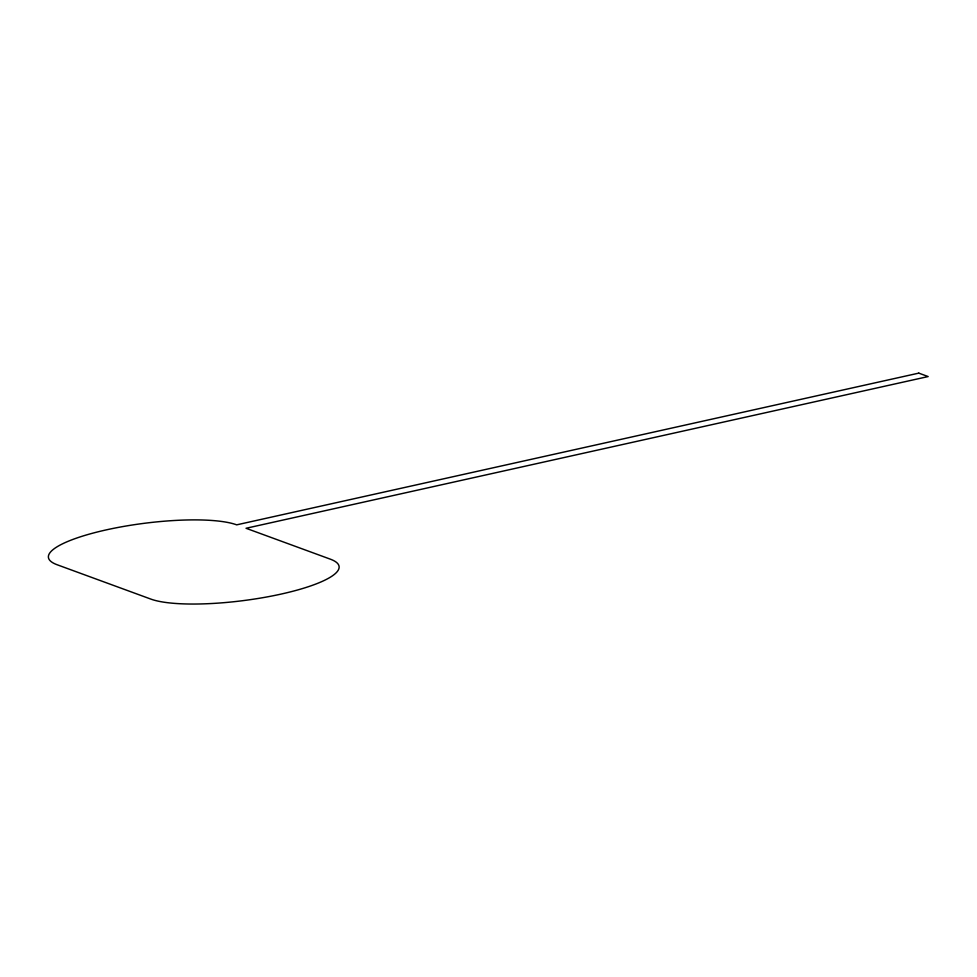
<?xml version="1.0" encoding="UTF-8"?>
<svg xmlns="http://www.w3.org/2000/svg" width="977" height="977" viewBox="0 0 977 977"><rect width="100%" height="100%" fill="white"/><g stroke="black" fill="none" stroke-linecap="round" stroke-linejoin="round"><path stroke-width="1.47" d="M918.783 373.129L236.678 524.844A99.324 21.665 -7.3 0 0 106.224 529.888A99.324 21.665 -7.3 0 0 57.179 564.767L150.824 599.084A99.324 21.665 -7.3 0 0 281.291 594.04A99.324 21.665 -7.3 0 0 330.324 559.162L246.045 528.276L928.15 376.56L918.783 373.129"/></g></svg>
